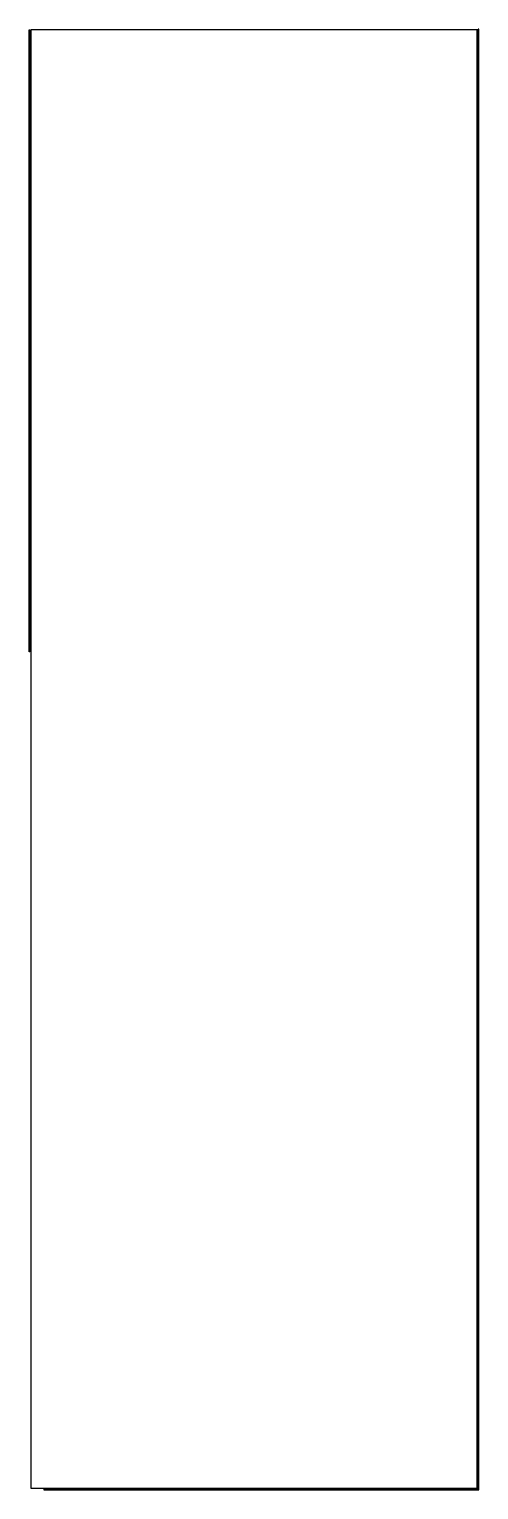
# Model space of a CAD drawing. Header units: metres. Extents: x 0 to 923, y -1500 to 1498.
import ezdxf

# ---------------------------------------------------------------- set-up
doc = ezdxf.new("R2010")
doc.units = ezdxf.units.M

msp = doc.modelspace()

# ---------------------------------------------------------------- linework, layer by layer
for p, q in [((0, 220), (0, 1496.9)), ((0, 1496.9), (1.5, 1496.9)), ((1.5, 220), (1.5, 1496.9)), ((3.1, 1496.9), (3.1, -1496.9)), ((919.9, 1496.9), (3.1, 1496.9)), ((3.1, 1496.9), (3.1, -1496.9)), ((919.9, 1496.9), (3.1, 1496.9)), ((919.9, -1496.9), (919.9, 1496.9)), ((919.9, -1496.9), (919.9, 1496.9)), ((921.5, -1498.4), (921.5, 1498.4)), ((923, 1498.4), (921.5, 1498.4)), ((923, -1498.4), (923, 1498.4)), ((1.5, 220), (0, 220)), ((3.1, -1496.9), (919.9, -1496.9)), ((3.1, -1496.9), (919.9, -1496.9)), ((30.07, -1498.5), (30.07, -1500)), ((30.07, -1498.5), (923, -1498.5)), ((923, -1498.4), (921.5, -1498.4)), ((923, -1500), (923, -1498.5)), ((30.07, -1500), (923, -1500))]:
    msp.add_line(p, q)

doc.saveas('drawing.dxf')
